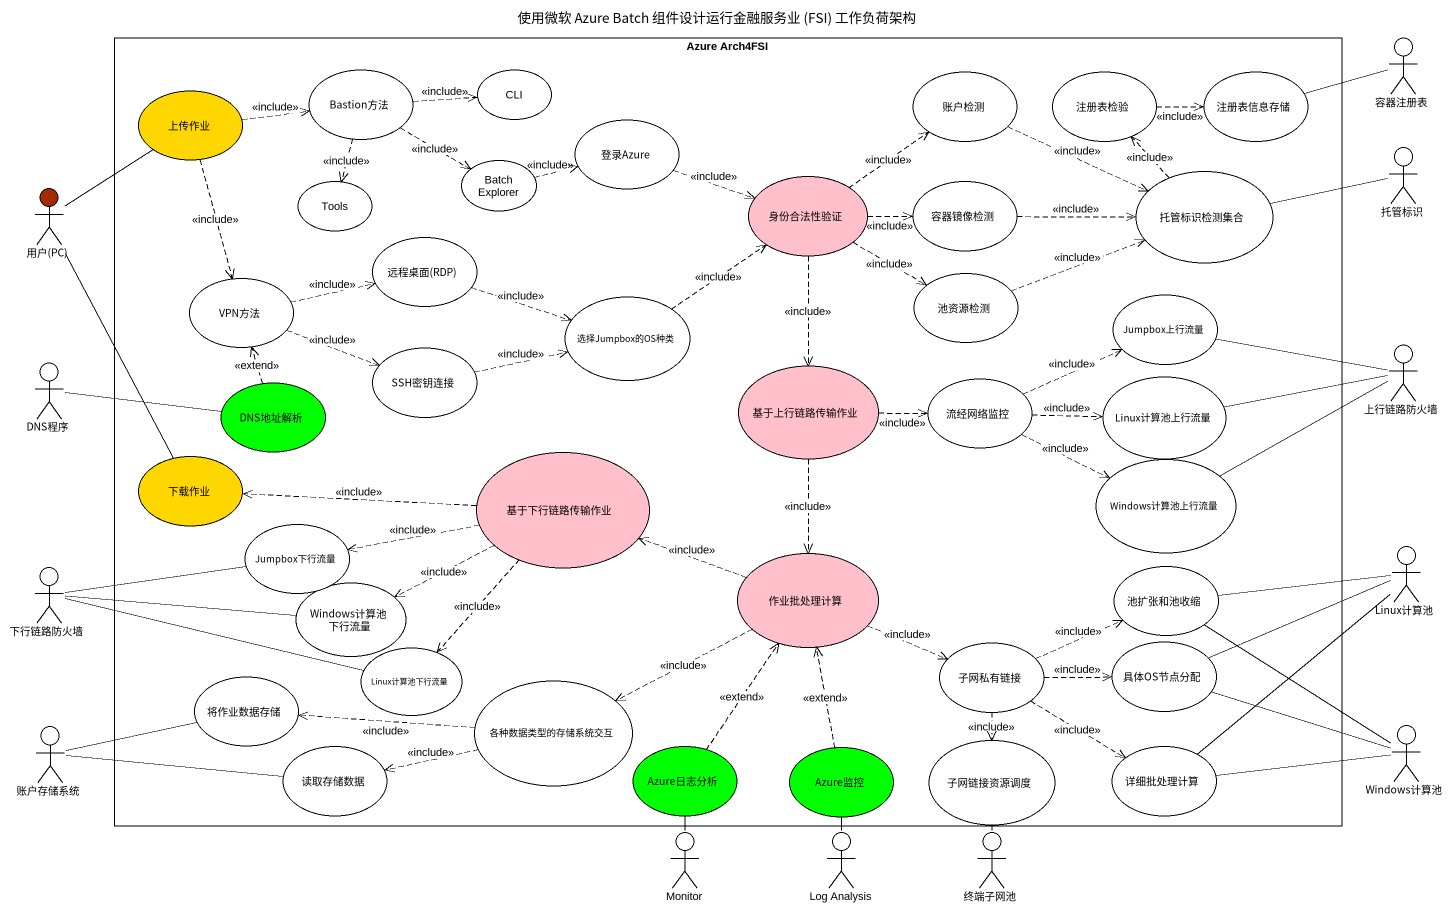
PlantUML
@startuml
title 使用微软 Azure Batch 组件设计运行金融服务业 (FSI) 工作负荷架构
rectangle "Azure Arch4FSI" as Azure_Arch4FSI {
  usecase Bastion方法
  usecase CLI
  usecase 账户检测
  usecase 注册表检验
  usecase 注册表信息存储
  usecase 上传作业 #FFD700
  usecase 登录Azure
  usecase "Batch Explorer" as Batch_Explorer
  usecase 身份合法性验证 #FFC0CB
  usecase 托管标识检测集合
  usecase Tools
  usecase 容器镜像检测
  usecase "远程桌面(RDP)" as 远程桌面_RDP
  usecase VPN方法
  usecase 选择Jumpbox的OS种类
  usecase 池资源检测
  usecase Jumpbox上行流量
  usecase SSH密钥连接
  usecase DNS地址解析 #00FF00
  usecase 基于上行链路传输作业 #FFC0CB
  usecase 流经网络监控
  usecase Linux计算池上行流量
  usecase 下载作业 #FFD700
  usecase 基于下行链路传输作业 #FFC0CB
  usecase Windows计算池上行流量
  usecase Jumpbox下行流量
  usecase Windows计算池下行流量
  usecase 作业批处理计算 #FFC0CB
  usecase 池扩张和池收缩
  usecase Linux计算池下行流量
  usecase 子网私有链接
  usecase 具体OS节点分配
  usecase 将作业数据存储
  usecase 各种数据类型的存储系统交互
  usecase 读取存储数据
  usecase Azure日志分析 #00FF00
  usecase Azure监控 #00FF00
  usecase 子网链接资源调度
  usecase 详细批处理计算
}
actor 容器注册表
actor 托管标识
actor "用户(PC)" as 用户_PC #A52A00
actor 上行链路防火墙
actor DNS程序
actor 下行链路防火墙
actor Linux计算池
actor 账户存储系统
actor Windows计算池
actor Monitor
actor "Log Analysis" as Log_Analysis
actor 终端子网池
Bastion方法 .right.> CLI : <<include>>
Bastion方法 .right.> Batch_Explorer : <<include>>
Bastion方法 ..> Tools : <<include>>
账户检测 .right.> 托管标识检测集合 : <<include>>
注册表检验 .right.> 注册表信息存储 : <<include>>
注册表信息存储 -right- 容器注册表
上传作业 .right.> Bastion方法 : <<include>>
上传作业 ..> VPN方法 : <<include>>
登录Azure .right.> 身份合法性验证 : <<include>>
Batch_Explorer .right.> 登录Azure : <<include>>
身份合法性验证 .up.> 账户检测 : <<include>>
身份合法性验证 .right.> 容器镜像检测 : <<include>>
身份合法性验证 .right.> 池资源检测 : <<include>>
身份合法性验证 ..> 基于上行链路传输作业 : <<include>>
托管标识检测集合 .up.> 注册表检验 : <<include>>
托管标识检测集合 -right- 托管标识
用户_PC -up- 上传作业
用户_PC -- 下载作业
容器镜像检测 .right.> 托管标识检测集合 : <<include>>
远程桌面_RDP .right.> 选择Jumpbox的OS种类 : <<include>>
VPN方法 .right.> 远程桌面_RDP : <<include>>
VPN方法 .right.> SSH密钥连接 : <<include>>
选择Jumpbox的OS种类 .up.> 身份合法性验证 : <<include>>
池资源检测 .right.> 托管标识检测集合 : <<include>>
Jumpbox上行流量 -right- 上行链路防火墙
SSH密钥连接 .right.> 选择Jumpbox的OS种类 : <<include>>
DNS程序 -right- DNS地址解析
DNS地址解析 .up.> VPN方法 : <<extend>>
基于上行链路传输作业 .right.> 流经网络监控 : <<include>>
基于上行链路传输作业 ..> 作业批处理计算 : <<include>>
流经网络监控 .right.> Jumpbox上行流量 : <<include>>
流经网络监控 .right.> Linux计算池上行流量 : <<include>>
流经网络监控 .right.> Windows计算池上行流量 : <<include>>
Linux计算池上行流量 -right- 上行链路防火墙
基于下行链路传输作业 .left.> 下载作业 : <<include>>
基于下行链路传输作业 .left.> Jumpbox下行流量 : <<include>>
基于下行链路传输作业 .left.> Windows计算池下行流量 : <<include>>
基于下行链路传输作业 ..> Linux计算池下行流量 : <<include>>
Windows计算池上行流量 -right- 上行链路防火墙
下行链路防火墙 -right- Jumpbox下行流量
下行链路防火墙 -right- Windows计算池下行流量
下行链路防火墙 -right- Linux计算池下行流量
作业批处理计算 .left.> 基于下行链路传输作业 : <<include>>
作业批处理计算 .right.> 子网私有链接 : <<include>>
作业批处理计算 .left.> 各种数据类型的存储系统交互 : <<include>>
池扩张和池收缩 -right- Linux计算池
池扩张和池收缩 -- Windows计算池
子网私有链接 .right.> 池扩张和池收缩 : <<include>>
子网私有链接 .right.> 具体OS节点分配 : <<include>>
子网私有链接 ..> 子网链接资源调度 : <<include>>
子网私有链接 ..> 详细批处理计算 : <<include>>
具体OS节点分配 -right- Linux计算池
具体OS节点分配 -right- Windows计算池
各种数据类型的存储系统交互 .left.> 将作业数据存储 : <<include>>
各种数据类型的存储系统交互 .left.> 读取存储数据 : <<include>>
账户存储系统 -right- 将作业数据存储
账户存储系统 -right- 读取存储数据
Azure日志分析 .up.> 作业批处理计算 : <<extend>>
Azure日志分析 -- Monitor
Azure监控 .up.> 作业批处理计算 : <<extend>>
Azure监控 -- Log_Analysis
子网链接资源调度 -- 终端子网池
详细批处理计算 -up- Linux计算池
详细批处理计算 -right- Windows计算池
@enduml
